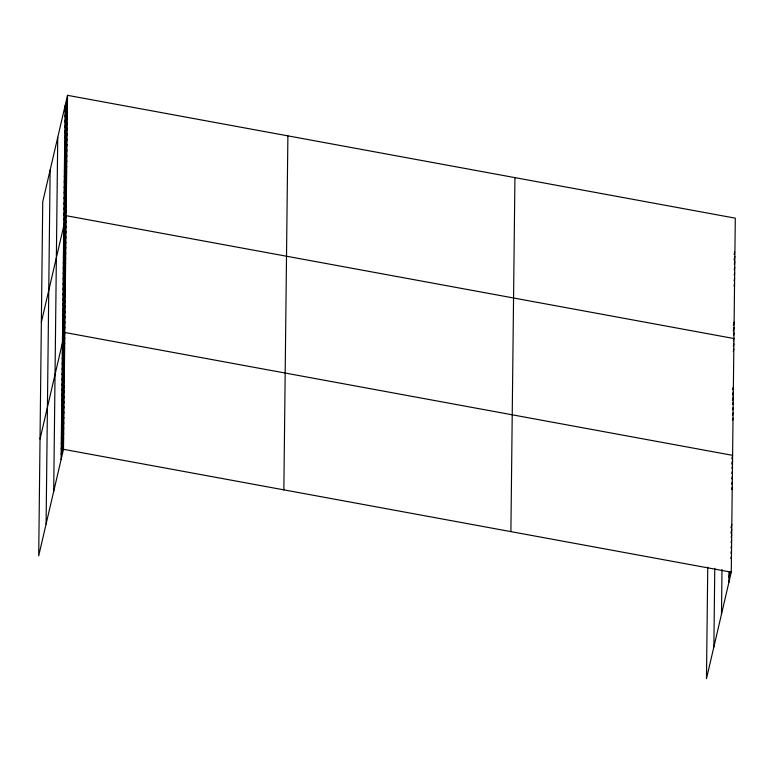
<?xml version="1.0" encoding="UTF-8"?>
<svg xmlns="http://www.w3.org/2000/svg" width="774" height="774" viewBox="0 0 774 774"><rect width="100%" height="100%" fill="white"/><g stroke="black" fill="none" stroke-linecap="round" stroke-linejoin="round"><path stroke-width="1.16" d="M46.092 524.056L50.126 170.077M53.706 491.335L57.74 137.346M61.098 459.572L65.132 105.583M67.522 95.328L42.734 201.84L38.7 555.829L63.487 449.317L67.522 95.328L735.3 218.171L731.266 572.16L706.478 678.672L707.746 567.168M283.855 489.855L287.889 135.866M510.898 531.622L514.933 177.633M713.87 646.909L714.77 568.319M721.484 614.179L721.997 569.577M728.876 582.416L729.002 571.793M65.074 111.05L67.454 100.804M65.006 116.526L67.396 106.27M64.948 121.992L67.338 111.737M64.89 127.468L67.27 117.213M64.823 132.935L67.212 122.679M64.764 138.401L67.145 128.155M64.697 143.877L67.086 133.621M64.639 149.343L67.019 139.097M64.571 154.819L66.961 144.564M64.513 160.286L66.893 150.04M64.445 165.762L66.835 155.506M64.387 171.228L66.777 160.973M64.329 176.704L66.709 166.449M64.261 182.171L66.651 171.915M64.203 187.647L66.583 177.391M64.136 193.113L66.525 182.858M64.078 198.579L66.458 188.334M64.01 204.055L66.4 193.8M63.952 209.522L66.332 199.276M63.884 214.998L66.274 204.742M63.826 220.464L66.216 210.209M41.361 322.197L66.148 215.685L733.926 338.528L733.394 340.812M63.7 231.242L66.09 220.996M63.642 236.554L66.032 226.308M63.584 241.865L65.964 231.61M63.526 247.177L65.906 236.921M63.458 252.488L65.848 242.233M63.4 257.8L65.79 247.545M63.342 263.102L65.722 252.856M63.275 268.414L65.664 258.158M63.216 273.725L65.606 263.47M63.158 279.037L65.548 268.781M63.1 284.348L65.48 274.093M63.033 289.65L65.422 279.404M62.975 294.962L65.364 284.716M62.917 300.273L65.306 290.018M62.858 305.585L65.239 295.329M62.791 310.896L65.18 300.641M62.733 316.208L65.122 305.953M62.675 321.51L65.064 311.264M62.617 326.822L64.997 316.566M62.549 332.133L64.939 321.878M62.491 337.445L64.881 327.189M40.035 439.013L64.813 332.501L732.601 455.344L731.798 458.759M62.375 348.058L64.755 337.812M62.307 353.37L64.697 343.124M62.249 358.681L64.639 348.426M62.191 363.993L64.571 353.737M62.133 369.304L64.513 359.049M62.065 374.606L64.455 364.361M62.007 379.918L64.397 369.672M61.949 385.229L64.329 374.974M61.891 390.541L64.271 380.286M61.823 395.853L64.213 385.597M61.765 401.164L64.155 390.909M61.707 406.466L64.087 396.22M61.649 411.778L64.029 401.522M61.581 417.089L63.971 406.834M61.523 422.401L63.913 412.145M61.465 427.712L63.845 417.457M61.407 433.014L63.787 422.768M61.34 438.326L63.729 428.08M61.281 443.637L63.671 433.382M61.223 448.949L63.603 438.694M61.165 454.261L63.545 444.005M734.129 254.414L734.661 252.14M734.071 259.89L734.865 256.465M734.274 264.215L734.797 261.941M734.207 269.691L734.739 267.407M734.149 275.157L734.681 272.883M734.081 280.633L734.613 278.35M734.023 286.099L734.555 283.826M733.317 325.535L734.12 322.119M733.259 331.001L734.052 327.586M733.462 335.336L733.994 333.062M733.336 346.113L733.868 343.84M733.278 351.425L733.81 349.151M732.591 389.738L733.113 387.455M732.523 395.04L733.326 391.625M732.465 400.352L733.259 396.936M732.668 404.521L733.201 402.248M732.61 409.833L733.142 407.559M732.552 415.145L733.084 412.871M732.494 420.456L733.017 418.173M731.74 464.071L732.533 460.656M731.943 468.241L732.475 465.967M731.885 473.553L732.417 471.269M731.827 478.864L732.359 476.581M731.759 484.176L732.291 481.892M731.701 489.478L732.233 487.204M731.014 527.791L731.807 524.375M730.956 533.102L731.749 529.677M731.159 537.272L731.691 534.989M731.101 542.584L731.624 540.3M731.033 547.886L731.565 545.612M730.975 553.197L731.507 550.924M730.917 558.509L731.449 556.235M728.944 577.104L730.269 571.406M63.487 449.317L731.266 572.16"/></g></svg>
